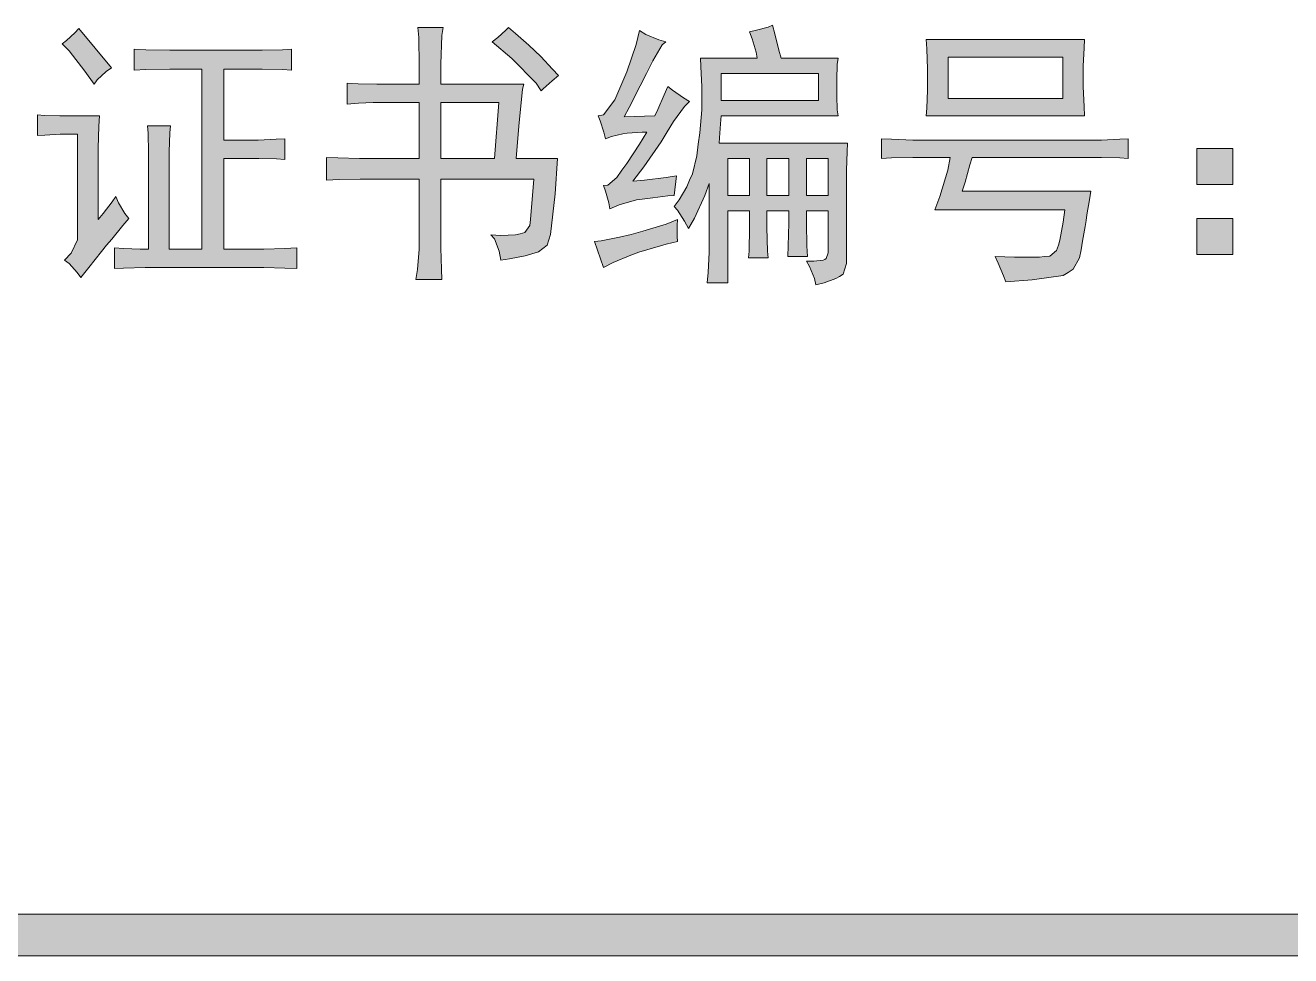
# Model space of a CAD drawing. Header units: millimetres. Extents: x 0 to 829, y 0 to 570.
# Drawn here: x 763.79 to 776.32, y 472.92 to 482.14 of the extents above; entities that cross this region are included whole.
import ezdxf

# ---------------------------------------------------------------- set-up
doc = ezdxf.new("R2010")
doc.units = ezdxf.units.MM

msp = doc.modelspace()

# ---------------------------------------------------------------- hatches: boundary and pattern name
h = msp.add_hatch(color=0)
h.dxf.hatch_style = 2
h.paths.add_polyline_path([(764.465917, 481.555778), (764.374194, 481.682778), (764.218972, 481.883861), (764.151944, 481.954417), (764.194278, 481.986167), (764.275417, 482.063778), (764.314222, 482.106111), (764.638778, 481.718056), (764.585861, 481.67925), (764.497667, 481.598111)])
h = msp.add_hatch(color=0)
h.paths.add_polyline_path([(767.686778, 481.555778), (767.686778, 481.739222), (767.68325, 482.017917), (767.676194, 482.116694), (767.926667, 482.116694), (767.912556, 482.035556), (767.901972, 481.753333), (767.901972, 481.555778), (768.723944, 481.555778), (768.713361, 481.506389), (768.674556, 481.1395), (768.649861, 480.818472), (769.059083, 480.818472), (769.034389, 480.469222), (768.988528, 480.067056), (768.974417, 480.014139), (768.956778, 479.961222), (768.872111, 479.894194), (768.805083, 479.873028), (768.738056, 479.855389), (768.582833, 479.823639), (768.498167, 479.813056), (768.480528, 479.90125), (768.434667, 480.024722), (768.399389, 480.063528), (768.498167, 480.056472), (768.642806, 480.063528), (768.688667, 480.074111), (768.734528, 480.084694), (768.783917, 480.15525), (768.790972, 480.215222), (768.822722, 480.613861), (767.901972, 480.613861), (767.901972, 480.042361), (767.901972, 479.933), (767.909028, 479.721333), (767.912556, 479.619028), (767.655028, 479.619028), (767.672667, 479.717806), (767.686778, 479.922417), (767.686778, 480.031778), (767.686778, 480.613861), (767.178778, 480.613861), (767.104694, 480.613861), (766.896556, 480.610333), (766.769556, 480.603278), (766.769556, 480.829056), (766.882444, 480.825528), (767.097639, 480.818472), (767.199944, 480.818472), (767.686778, 480.818472), (767.686778, 481.372333), (767.266972, 481.372333), (767.231694, 481.372333), (767.087056, 481.365278), (766.974167, 481.358222), (766.974167, 481.566361), (767.083528, 481.559306), (767.266972, 481.555778), (767.341056, 481.555778)])
h.paths.add_polyline_path([(768.434667, 480.818472), (768.477, 481.372333), (767.901972, 481.372333), (767.901972, 480.818472)])
h = msp.add_hatch(color=0)
h.dxf.hatch_style = 2
h.paths.add_polyline_path([(768.57225, 482.116694), (768.642806, 482.056722), (768.773333, 481.940306), (768.833306, 481.883861), (768.893278, 481.827417), (769.009694, 481.703944), (769.069667, 481.640444), (769.006167, 481.587528), (768.917972, 481.509917), (768.896806, 481.48875), (768.847417, 481.566361), (768.607528, 481.809778), (768.409972, 481.975583), (768.466417, 482.017917), (768.547556, 482.088472)])
h = msp.add_hatch(color=0)
h.dxf.hatch_style = 2
h.paths.add_polyline_path([(770.131528, 481.975583), (770.09625, 481.943833), (770.004528, 481.785083), (769.941028, 481.661611), (769.877528, 481.538139), (769.768167, 481.322944), (769.718778, 481.231222), (770.022167, 481.241806), (770.053917, 481.305306), (770.117417, 481.449944), (770.152694, 481.531083), (770.198556, 481.495806), (770.307917, 481.418194), (770.367889, 481.382917), (770.3185, 481.333528), (770.209139, 481.185361), (770.145639, 481.083056), (770.085667, 480.984278), (769.912806, 480.737333), (769.806972, 480.592694), (769.919861, 480.603278), (770.135056, 480.6315), (770.237361, 480.645611), (770.216194, 480.451583), (770.152694, 480.448056), (770.004528, 480.430417), (769.923389, 480.419833), (769.84225, 480.40925), (769.669389, 480.359861), (769.577667, 480.321056), (769.567083, 480.381028), (769.535333, 480.493917), (769.514167, 480.550361), (769.5565, 480.553889), (769.648222, 480.6315), (769.697611, 480.702056), (769.747, 480.769083), (769.870472, 480.959583), (769.944556, 481.079528), (769.898694, 481.079528), (769.799917, 481.072472), (769.750528, 481.068944), (769.704667, 481.061889), (769.595306, 481.037194), (769.535333, 481.0125), (769.517694, 481.079528), (769.482417, 481.192417), (769.46125, 481.241806), (769.514167, 481.252389), (769.627056, 481.400556), (769.687028, 481.538139), (769.747, 481.675722), (769.838722, 481.947361), (769.870472, 482.084944), (769.933972, 482.046139), (770.0645, 481.993222)])
h = msp.add_hatch(color=0)
h.paths.add_polyline_path([(771.189861, 482.137861), (771.211028, 482.053194), (771.253361, 481.890917), (771.274528, 481.813306), (771.838972, 481.813306), (771.831917, 481.749806), (771.828389, 481.601639), (771.828389, 481.5205), (771.828389, 481.439361), (771.831917, 481.301778), (771.838972, 481.241806), (770.681861, 481.241806), (770.674806, 481.160667), (770.664222, 481.023083), (770.660694, 480.970167), (771.934222, 480.970167), (771.930694, 480.8855), (771.923639, 480.702056), (771.923639, 480.603278), (771.923639, 479.858917), (771.923639, 479.777778), (771.888361, 479.671944), (771.853083, 479.650778), (771.817806, 479.629611), (771.701389, 479.587278), (771.62025, 479.566111), (771.606139, 479.629611), (771.55675, 479.749556), (771.525, 479.802472), (771.599083, 479.802472), (771.690806, 479.813056), (771.708444, 479.820111), (771.722556, 479.827167), (771.740194, 479.883611), (771.740194, 479.933), (771.740194, 480.299889), (771.525, 480.299889), (771.525, 480.179944), (771.528528, 479.954167), (771.535583, 479.848333), (771.341556, 479.848333), (771.345083, 479.954167), (771.352139, 480.179944), (771.352139, 480.299889), (771.133417, 480.299889), (771.133417, 480.134083), (771.140472, 479.90125), (771.147528, 479.834222), (770.949972, 479.834222), (770.957028, 479.90125), (770.960556, 480.134083), (770.960556, 480.299889), (770.745361, 480.299889), (770.745361, 479.587278), (770.54075, 479.587278), (770.551333, 479.689583), (770.561917, 479.890667), (770.561917, 479.985917), (770.561917, 480.571528), (770.519583, 480.451583), (770.417278, 480.229333), (770.357306, 480.127028), (770.3185, 480.197583), (770.247944, 480.306944), (770.216194, 480.342222), (770.265583, 480.40925), (770.339667, 480.539778), (770.367889, 480.603278), (770.396111, 480.666778), (770.438444, 480.846694), (770.452556, 480.959583), (770.470194, 481.072472), (770.487833, 481.301778), (770.487833, 481.414667), (770.487833, 481.527556), (770.480778, 481.728639), (770.47725, 481.813306), (771.038167, 481.813306), (771.027583, 481.873278), (770.988778, 482.003806), (770.960556, 482.074361), (771.031111, 482.088472), (771.147528, 482.120222)])
h.paths.add_polyline_path([(771.644944, 481.3935), (771.644944, 481.661611), (770.681861, 481.661611), (770.681861, 481.3935)])
h.paths.add_polyline_path([(771.352139, 480.451583), (771.352139, 480.818472), (771.133417, 480.818472), (771.133417, 480.451583)])
h.paths.add_polyline_path([(771.740194, 480.451583), (771.740194, 480.818472), (771.525, 480.818472), (771.525, 480.451583)])
h.paths.add_polyline_path([(770.960556, 480.451583), (770.960556, 480.818472), (770.745361, 480.818472), (770.745361, 480.451583)])
h = msp.add_hatch(color=0)
h.dxf.hatch_style = 2
h.paths.add_polyline_path([(766.021667, 481.890917), (766.131028, 481.890917), (766.332111, 481.894444), (766.423833, 481.9015), (766.423833, 481.693361), (766.332111, 481.700417), (766.131028, 481.703944), (766.021667, 481.703944), (765.753556, 481.703944), (765.753556, 481.001917), (766.0005, 481.001917), (766.092222, 481.001917), (766.272139, 481.008972), (766.356806, 481.0125), (766.356806, 480.807889), (766.275667, 480.814944), (766.099278, 480.818472), (766.0005, 480.818472), (765.753556, 480.818472), (765.753556, 479.922417), (766.053417, 479.922417), (766.148667, 479.922417), (766.356806, 479.925944), (766.47675, 479.933), (766.47675, 479.728389), (766.356806, 479.731917), (766.148667, 479.738972), (766.053417, 479.738972), (765.104444, 479.738972), (764.973917, 479.738972), (764.758722, 479.731917), (764.670528, 479.728389), (764.670528, 479.933), (764.758722, 479.925944), (764.924528, 479.922417), (765.005667, 479.922417), (765.005667, 480.765556), (765.005667, 480.878444), (765.002139, 481.068944), (764.995083, 481.143028), (765.224389, 481.143028), (765.217333, 481.072472), (765.210278, 480.8855), (765.210278, 480.765556), (765.210278, 479.922417), (765.534833, 479.922417), (765.534833, 481.703944), (765.340806, 481.703944), (765.217333, 481.703944), (764.980972, 481.700417), (764.864556, 481.693361), (764.864556, 481.9015), (764.980972, 481.894444), (765.217333, 481.890917), (765.340806, 481.890917)])
h = msp.add_hatch(color=0)
h.paths.add_polyline_path([(774.280194, 481.99675), (774.276667, 481.915611), (774.269611, 481.732167), (774.269611, 481.629861), (774.269611, 481.527556), (774.276667, 481.333528), (774.280194, 481.241806), (772.713861, 481.241806), (772.717389, 481.315889), (772.724444, 481.495806), (772.724444, 481.598111), (772.724444, 481.703944), (772.717389, 481.905028), (772.713861, 481.99675)])
h.paths.add_polyline_path([(774.065, 481.414667), (774.065, 481.823889), (772.929056, 481.823889), (772.929056, 481.414667)])
h = msp.add_hatch(color=0)
h.dxf.hatch_style = 2
h.paths.add_polyline_path([(764.173111, 479.813056), (764.240139, 479.880083), (764.303639, 480.014139), (764.303639, 480.084694), (764.303639, 481.058361), (764.208389, 481.058361), (764.130778, 481.058361), (763.979083, 481.051306), (763.905, 481.047778), (763.905, 481.252389), (763.975556, 481.245333), (764.12725, 481.241806), (764.208389, 481.241806), (764.518833, 481.241806), (764.515306, 481.1395), (764.50825, 480.920778), (764.50825, 480.807889), (764.50825, 480.215222), (764.557639, 480.275194), (764.645833, 480.388083), (764.681111, 480.441), (764.709333, 480.381028), (764.772833, 480.275194), (764.811639, 480.225806), (764.751667, 480.15525), (764.642306, 480.021194), (764.589389, 479.961222), (764.54, 479.897722), (764.413, 479.738972), (764.335389, 479.640194), (764.300111, 479.689583), (764.218972, 479.777778)])
h = msp.add_hatch(color=0)
h.dxf.hatch_style = 2
h.paths.add_polyline_path([(774.343694, 481.001917), (774.449528, 481.001917), (774.632972, 481.008972), (774.714111, 481.0125), (774.714111, 480.818472), (774.632972, 480.825528), (774.449528, 480.829056), (774.343694, 480.829056), (773.168944, 480.829056), (773.14425, 480.754972), (773.098389, 480.585639), (773.070167, 480.493917), (774.343694, 480.493917), (774.329583, 480.40925), (774.304889, 480.261083), (774.297833, 480.204639), (774.28725, 480.144667), (774.262556, 480.000028), (774.248444, 479.915361), (774.230806, 479.834222), (774.167306, 479.721333), (774.117917, 479.689583), (774.068528, 479.661361), (773.761611, 479.6155), (773.500556, 479.597861), (773.479389, 479.657833), (773.426472, 479.781306), (773.394722, 479.848333), (773.58875, 479.841278), (773.835694, 479.841278), (773.885083, 479.848333), (773.938, 479.851861), (774.005028, 479.908306), (774.022667, 479.961222), (774.036778, 480.010611), (774.068528, 480.187), (774.086167, 480.310472), (772.798528, 480.310472), (772.847917, 480.441), (772.925528, 480.702056), (772.950222, 480.829056), (772.692694, 480.829056), (772.579806, 480.829056), (772.368139, 480.825528), (772.269361, 480.818472), (772.269361, 481.0125), (772.368139, 481.008972), (772.579806, 481.001917), (772.692694, 481.001917)])
h = msp.add_hatch(color=0)
h.dxf.hatch_style = 2
h.paths.add_polyline_path([(775.394972, 480.91725), (775.751278, 480.91725), (775.751278, 480.560944), (775.394972, 480.560944)])
h = msp.add_hatch(color=0)
h.dxf.hatch_style = 2
h.paths.add_polyline_path([(770.247944, 480.215222), (770.244417, 480.15525), (770.244417, 480.045889), (770.247944, 479.9965), (770.135056, 479.971806), (769.944556, 479.915361), (769.863417, 479.890667), (769.785806, 479.862444), (769.609417, 479.788361), (769.514167, 479.738972), (769.425972, 479.9965), (769.493, 480.003556), (769.672917, 480.038833), (769.789333, 480.067056), (769.90575, 480.098806), (770.135056, 480.169361)])
h = msp.add_hatch(color=0)
h.dxf.hatch_style = 2
h.paths.add_polyline_path([(775.394972, 480.225806), (775.751278, 480.225806), (775.751278, 479.8695), (775.394972, 479.8695)])
h = msp.add_hatch(color=0)
h.dxf.hatch_style = 2
h.paths.add_polyline_path([(797.535306, 473.336056), (797.535306, 472.923306), (749.508139, 472.923306), (749.508139, 473.336056)])

# ---------------------------------------------------------------- linework, layer by layer
at = {"color": 0, "lineweight": 0}
for points in [[(764.465917, 481.555778), (764.374194, 481.682778), (764.218972, 481.883861), (764.151944, 481.954417), (764.194278, 481.986167), (764.275417, 482.063778), (764.314222, 482.106111), (764.638778, 481.718056), (764.585861, 481.67925), (764.497667, 481.598111)], [(767.686778, 481.555778), (767.686778, 481.739222), (767.68325, 482.017917), (767.676194, 482.116694), (767.926667, 482.116694), (767.912556, 482.035556), (767.901972, 481.753333), (767.901972, 481.555778), (768.723944, 481.555778), (768.713361, 481.506389), (768.674556, 481.1395), (768.649861, 480.818472), (769.059083, 480.818472), (769.034389, 480.469222), (768.988528, 480.067056), (768.974417, 480.014139), (768.956778, 479.961222), (768.872111, 479.894194), (768.805083, 479.873028), (768.738056, 479.855389), (768.582833, 479.823639), (768.498167, 479.813056), (768.480528, 479.90125), (768.434667, 480.024722), (768.399389, 480.063528), (768.498167, 480.056472), (768.642806, 480.063528), (768.688667, 480.074111), (768.734528, 480.084694), (768.783917, 480.15525), (768.790972, 480.215222), (768.822722, 480.613861), (767.901972, 480.613861), (767.901972, 480.042361), (767.901972, 479.933), (767.909028, 479.721333), (767.912556, 479.619028), (767.655028, 479.619028), (767.672667, 479.717806), (767.686778, 479.922417), (767.686778, 480.031778), (767.686778, 480.613861), (767.178778, 480.613861), (767.104694, 480.613861), (766.896556, 480.610333), (766.769556, 480.603278), (766.769556, 480.829056), (766.882444, 480.825528), (767.097639, 480.818472), (767.199944, 480.818472), (767.686778, 480.818472), (767.686778, 481.372333), (767.266972, 481.372333), (767.231694, 481.372333), (767.087056, 481.365278), (766.974167, 481.358222), (766.974167, 481.566361), (767.083528, 481.559306), (767.266972, 481.555778), (767.341056, 481.555778)], [(768.57225, 482.116694), (768.642806, 482.056722), (768.773333, 481.940306), (768.833306, 481.883861), (768.893278, 481.827417), (769.009694, 481.703944), (769.069667, 481.640444), (769.006167, 481.587528), (768.917972, 481.509917), (768.896806, 481.48875), (768.847417, 481.566361), (768.607528, 481.809778), (768.409972, 481.975583), (768.466417, 482.017917), (768.547556, 482.088472)], [(770.131528, 481.975583), (770.09625, 481.943833), (770.004528, 481.785083), (769.941028, 481.661611), (769.877528, 481.538139), (769.768167, 481.322944), (769.718778, 481.231222), (770.022167, 481.241806), (770.053917, 481.305306), (770.117417, 481.449944), (770.152694, 481.531083), (770.198556, 481.495806), (770.307917, 481.418194), (770.367889, 481.382917), (770.3185, 481.333528), (770.209139, 481.185361), (770.145639, 481.083056), (770.085667, 480.984278), (769.912806, 480.737333), (769.806972, 480.592694), (769.919861, 480.603278), (770.135056, 480.6315), (770.237361, 480.645611), (770.216194, 480.451583), (770.152694, 480.448056), (770.004528, 480.430417), (769.923389, 480.419833), (769.84225, 480.40925), (769.669389, 480.359861), (769.577667, 480.321056), (769.567083, 480.381028), (769.535333, 480.493917), (769.514167, 480.550361), (769.5565, 480.553889), (769.648222, 480.6315), (769.697611, 480.702056), (769.747, 480.769083), (769.870472, 480.959583), (769.944556, 481.079528), (769.898694, 481.079528), (769.799917, 481.072472), (769.750528, 481.068944), (769.704667, 481.061889), (769.595306, 481.037194), (769.535333, 481.0125), (769.517694, 481.079528), (769.482417, 481.192417), (769.46125, 481.241806), (769.514167, 481.252389), (769.627056, 481.400556), (769.687028, 481.538139), (769.747, 481.675722), (769.838722, 481.947361), (769.870472, 482.084944), (769.933972, 482.046139), (770.0645, 481.993222)], [(771.189861, 482.137861), (771.211028, 482.053194), (771.253361, 481.890917), (771.274528, 481.813306), (771.838972, 481.813306), (771.831917, 481.749806), (771.828389, 481.601639), (771.828389, 481.5205), (771.828389, 481.439361), (771.831917, 481.301778), (771.838972, 481.241806), (770.681861, 481.241806), (770.674806, 481.160667), (770.664222, 481.023083), (770.660694, 480.970167), (771.934222, 480.970167), (771.930694, 480.8855), (771.923639, 480.702056), (771.923639, 480.603278), (771.923639, 479.858917), (771.923639, 479.777778), (771.888361, 479.671944), (771.853083, 479.650778), (771.817806, 479.629611), (771.701389, 479.587278), (771.62025, 479.566111), (771.606139, 479.629611), (771.55675, 479.749556), (771.525, 479.802472), (771.599083, 479.802472), (771.690806, 479.813056), (771.708444, 479.820111), (771.722556, 479.827167), (771.740194, 479.883611), (771.740194, 479.933), (771.740194, 480.299889), (771.525, 480.299889), (771.525, 480.179944), (771.528528, 479.954167), (771.535583, 479.848333), (771.341556, 479.848333), (771.345083, 479.954167), (771.352139, 480.179944), (771.352139, 480.299889), (771.133417, 480.299889), (771.133417, 480.134083), (771.140472, 479.90125), (771.147528, 479.834222), (770.949972, 479.834222), (770.957028, 479.90125), (770.960556, 480.134083), (770.960556, 480.299889), (770.745361, 480.299889), (770.745361, 479.587278), (770.54075, 479.587278), (770.551333, 479.689583), (770.561917, 479.890667), (770.561917, 479.985917), (770.561917, 480.571528), (770.519583, 480.451583), (770.417278, 480.229333), (770.357306, 480.127028), (770.3185, 480.197583), (770.247944, 480.306944), (770.216194, 480.342222), (770.265583, 480.40925), (770.339667, 480.539778), (770.367889, 480.603278), (770.396111, 480.666778), (770.438444, 480.846694), (770.452556, 480.959583), (770.470194, 481.072472), (770.487833, 481.301778), (770.487833, 481.414667), (770.487833, 481.527556), (770.480778, 481.728639), (770.47725, 481.813306), (771.038167, 481.813306), (771.027583, 481.873278), (770.988778, 482.003806), (770.960556, 482.074361), (771.031111, 482.088472), (771.147528, 482.120222)], [(766.021667, 481.890917), (766.131028, 481.890917), (766.332111, 481.894444), (766.423833, 481.9015), (766.423833, 481.693361), (766.332111, 481.700417), (766.131028, 481.703944), (766.021667, 481.703944), (765.753556, 481.703944), (765.753556, 481.001917), (766.0005, 481.001917), (766.092222, 481.001917), (766.272139, 481.008972), (766.356806, 481.0125), (766.356806, 480.807889), (766.275667, 480.814944), (766.099278, 480.818472), (766.0005, 480.818472), (765.753556, 480.818472), (765.753556, 479.922417), (766.053417, 479.922417), (766.148667, 479.922417), (766.356806, 479.925944), (766.47675, 479.933), (766.47675, 479.728389), (766.356806, 479.731917), (766.148667, 479.738972), (766.053417, 479.738972), (765.104444, 479.738972), (764.973917, 479.738972), (764.758722, 479.731917), (764.670528, 479.728389), (764.670528, 479.933), (764.758722, 479.925944), (764.924528, 479.922417), (765.005667, 479.922417), (765.005667, 480.765556), (765.005667, 480.878444), (765.002139, 481.068944), (764.995083, 481.143028), (765.224389, 481.143028), (765.217333, 481.072472), (765.210278, 480.8855), (765.210278, 480.765556), (765.210278, 479.922417), (765.534833, 479.922417), (765.534833, 481.703944), (765.340806, 481.703944), (765.217333, 481.703944), (764.980972, 481.700417), (764.864556, 481.693361), (764.864556, 481.9015), (764.980972, 481.894444), (765.217333, 481.890917), (765.340806, 481.890917)], [(774.280194, 481.99675), (774.276667, 481.915611), (774.269611, 481.732167), (774.269611, 481.629861), (774.269611, 481.527556), (774.276667, 481.333528), (774.280194, 481.241806), (772.713861, 481.241806), (772.717389, 481.315889), (772.724444, 481.495806), (772.724444, 481.598111), (772.724444, 481.703944), (772.717389, 481.905028), (772.713861, 481.99675)], [(774.065, 481.414667), (774.065, 481.823889), (772.929056, 481.823889), (772.929056, 481.414667)], [(771.644944, 481.3935), (771.644944, 481.661611), (770.681861, 481.661611), (770.681861, 481.3935)], [(768.434667, 480.818472), (768.477, 481.372333), (767.901972, 481.372333), (767.901972, 480.818472)], [(764.173111, 479.813056), (764.240139, 479.880083), (764.303639, 480.014139), (764.303639, 480.084694), (764.303639, 481.058361), (764.208389, 481.058361), (764.130778, 481.058361), (763.979083, 481.051306), (763.905, 481.047778), (763.905, 481.252389), (763.975556, 481.245333), (764.12725, 481.241806), (764.208389, 481.241806), (764.518833, 481.241806), (764.515306, 481.1395), (764.50825, 480.920778), (764.50825, 480.807889), (764.50825, 480.215222), (764.557639, 480.275194), (764.645833, 480.388083), (764.681111, 480.441), (764.709333, 480.381028), (764.772833, 480.275194), (764.811639, 480.225806), (764.751667, 480.15525), (764.642306, 480.021194), (764.589389, 479.961222), (764.54, 479.897722), (764.413, 479.738972), (764.335389, 479.640194), (764.300111, 479.689583), (764.218972, 479.777778)], [(774.343694, 481.001917), (774.449528, 481.001917), (774.632972, 481.008972), (774.714111, 481.0125), (774.714111, 480.818472), (774.632972, 480.825528), (774.449528, 480.829056), (774.343694, 480.829056), (773.168944, 480.829056), (773.14425, 480.754972), (773.098389, 480.585639), (773.070167, 480.493917), (774.343694, 480.493917), (774.329583, 480.40925), (774.304889, 480.261083), (774.297833, 480.204639), (774.28725, 480.144667), (774.262556, 480.000028), (774.248444, 479.915361), (774.230806, 479.834222), (774.167306, 479.721333), (774.117917, 479.689583), (774.068528, 479.661361), (773.761611, 479.6155), (773.500556, 479.597861), (773.479389, 479.657833), (773.426472, 479.781306), (773.394722, 479.848333), (773.58875, 479.841278), (773.835694, 479.841278), (773.885083, 479.848333), (773.938, 479.851861), (774.005028, 479.908306), (774.022667, 479.961222), (774.036778, 480.010611), (774.068528, 480.187), (774.086167, 480.310472), (772.798528, 480.310472), (772.847917, 480.441), (772.925528, 480.702056), (772.950222, 480.829056), (772.692694, 480.829056), (772.579806, 480.829056), (772.368139, 480.825528), (772.269361, 480.818472), (772.269361, 481.0125), (772.368139, 481.008972), (772.579806, 481.001917), (772.692694, 481.001917)], [(775.394972, 480.91725), (775.751278, 480.91725), (775.751278, 480.560944), (775.394972, 480.560944)], [(770.960556, 480.451583), (770.960556, 480.818472), (770.745361, 480.818472), (770.745361, 480.451583)], [(771.352139, 480.451583), (771.352139, 480.818472), (771.133417, 480.818472), (771.133417, 480.451583)], [(771.740194, 480.451583), (771.740194, 480.818472), (771.525, 480.818472), (771.525, 480.451583)], [(770.247944, 480.215222), (770.244417, 480.15525), (770.244417, 480.045889), (770.247944, 479.9965), (770.135056, 479.971806), (769.944556, 479.915361), (769.863417, 479.890667), (769.785806, 479.862444), (769.609417, 479.788361), (769.514167, 479.738972), (769.425972, 479.9965), (769.493, 480.003556), (769.672917, 480.038833), (769.789333, 480.067056), (769.90575, 480.098806), (770.135056, 480.169361)], [(775.394972, 480.225806), (775.751278, 480.225806), (775.751278, 479.8695), (775.394972, 479.8695)], [(797.535306, 473.336056), (797.535306, 472.923306), (749.508139, 472.923306), (749.508139, 473.336056)]]:
    msp.add_lwpolyline(points, close=True, dxfattribs=at)

doc.saveas('drawing.dxf')
